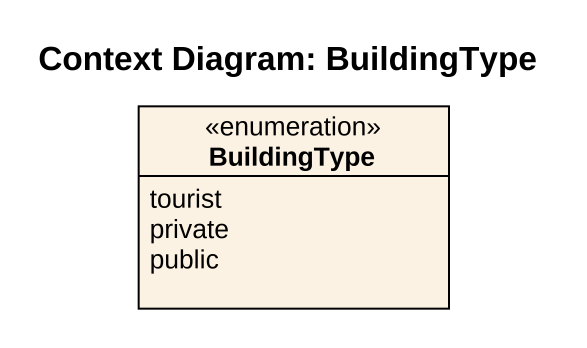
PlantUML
@startuml
title Context Diagram: BuildingType
hide circle
hide empty members
enum BuildingType {
  tourist
  private
  public
}
@enduml
